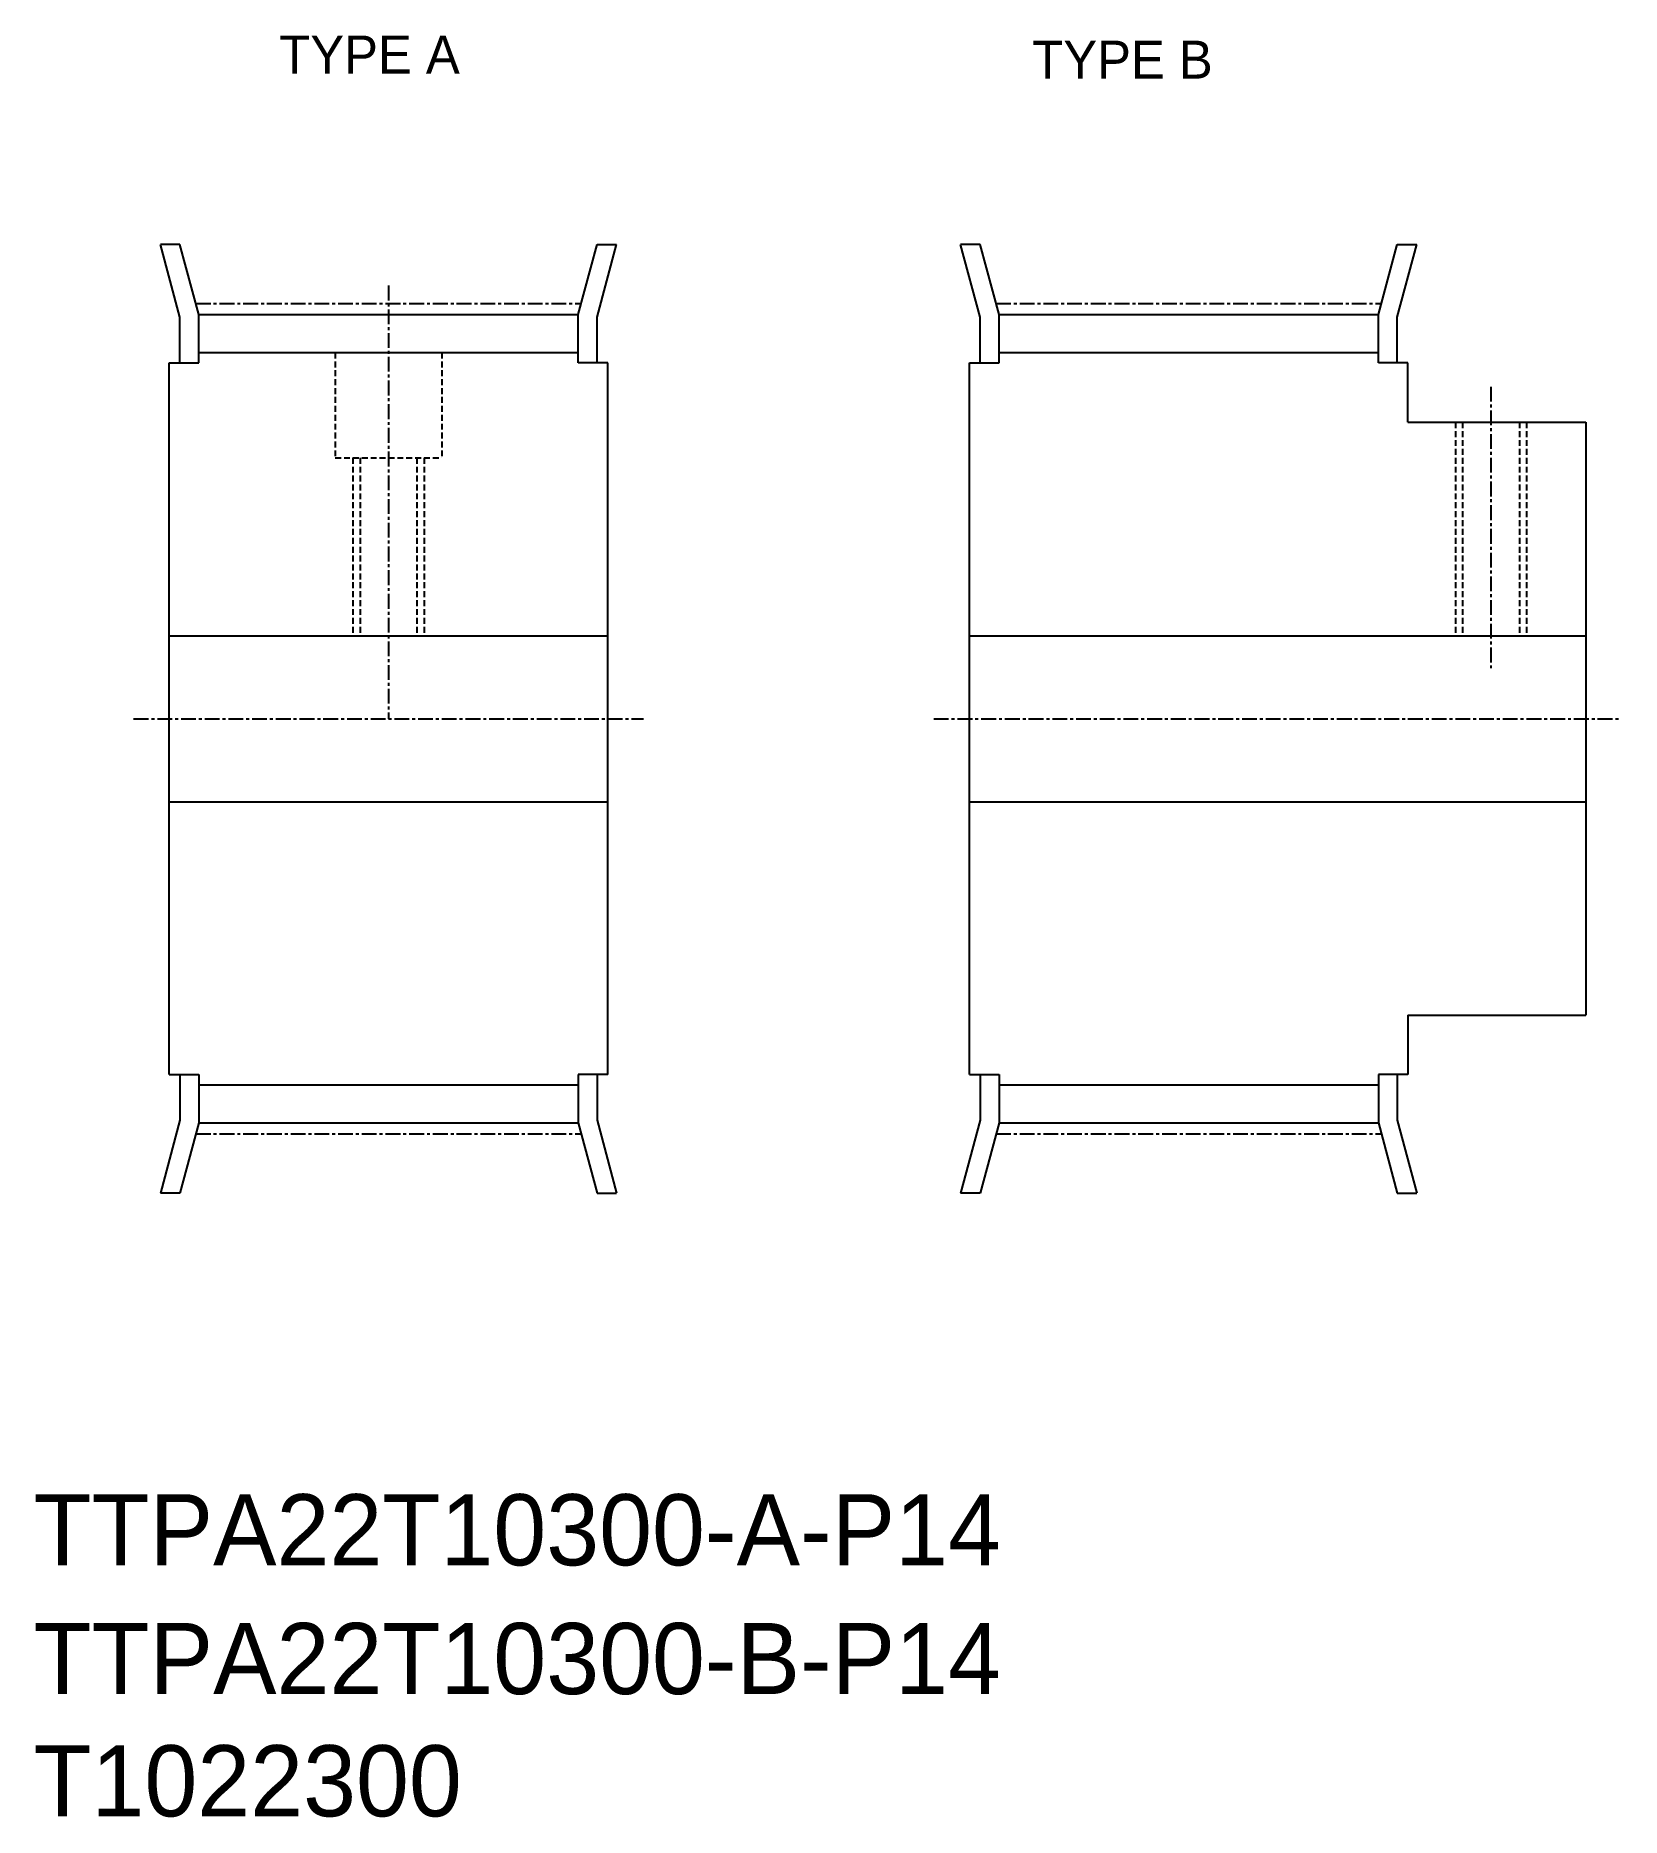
# Model space of a CAD drawing. Extents: x -286 to -152, y -61 to 89.
import ezdxf

# ---------------------------------------------------------------- set-up
doc = ezdxf.new("R2010")
doc.units = 0
doc.linetypes.add('CENTER', pattern=[2, 1.25, -0.25, 0.25, -0.25])
doc.linetypes.add('DASHED', pattern=[0.75, 0.5, -0.25])
doc.layers.get('0').update_dxf_attribs({"linetype": 'CONTINUOUS'})
doc.layers.add('CENTER', color=1, linetype='CENTER')

msp = doc.modelspace()

# ---------------------------------------------------------------- linework, layer by layer
at = {"color": 7, "linetype": 'CONTINUOUS'}
for p, q in [((-273.64, 65.62), (-275.28, 71.76)), ((-273.63, 71.76), (-275.28, 71.76)), ((-272.04, 65.84), (-273.63, 71.76)), ((-240.04, 65.84), (-238.45, 71.76)), ((-238.45, 71.76), (-236.8, 71.76)), ((-238.44, 65.62), (-236.8, 71.76)), ((-206.14, 65.62), (-207.78, 71.76)), ((-206.13, 71.76), (-207.78, 71.76)), ((-204.54, 65.84), (-206.13, 71.76)), ((-172.54, 65.84), (-170.95, 71.76)), ((-170.95, 71.76), (-169.3, 71.76)), ((-170.94, 65.62), (-169.3, 71.76)), ((-273.64, 61.76), (-273.64, 65.62)), ((-272.04, 65.84), (-240.04, 65.84)), ((-272.04, 61.76), (-272.04, 65.84)), ((-240.04, 61.76), (-240.04, 65.84)), ((-238.44, 61.76), (-238.44, 65.62)), ((-206.14, 61.76), (-206.14, 65.62)), ((-204.54, 65.84), (-172.54, 65.84)), ((-204.54, 61.76), (-204.54, 65.84)), ((-172.54, 61.76), (-172.54, 65.84)), ((-170.94, 61.76), (-170.94, 65.62)), ((-274.54, 1.76), (-274.54, 61.76)), ((-274.54, 61.76), (-272.04, 61.76)), ((-272.04, 62.64), (-240.04, 62.64)), ((-237.54, 61.76), (-240.04, 61.76)), ((-237.54, 1.76), (-237.54, 61.76)), ((-207.04, 1.76), (-207.04, 61.76)), ((-207.04, 61.76), (-204.54, 61.76)), ((-204.54, 62.64), (-172.54, 62.64)), ((-170.04, 61.76), (-172.54, 61.76)), ((-170.04, 56.76), (-170.04, 61.76)), ((-170.04, 56.76), (-155.04, 56.76)), ((-155.04, 56.76), (-155.04, 6.76)), ((-274.54, 38.76), (-237.54, 38.76)), ((-207.04, 38.76), (-155.04, 38.76)), ((-274.54, 24.76), (-237.54, 24.76)), ((-207.04, 24.76), (-155.04, 24.76)), ((-170.04, 6.76), (-170.04, 1.76)), ((-170.04, 6.76), (-155.04, 6.76)), ((-274.54, 1.76), (-272.04, 1.76)), ((-273.64, 1.76), (-273.64, -2.1)), ((-272.04, 1.76), (-272.04, -2.31)), ((-240.04, 1.76), (-240.04, -2.31)), ((-237.54, 1.76), (-240.04, 1.76)), ((-238.44, 1.76), (-238.44, -2.1)), ((-207.04, 1.76), (-204.54, 1.76)), ((-206.14, 1.76), (-206.14, -2.1)), ((-204.54, 1.76), (-204.54, -2.31)), ((-172.54, 1.76), (-172.54, -2.31)), ((-170.04, 1.76), (-172.54, 1.76)), ((-170.94, 1.76), (-170.94, -2.1)), ((-272.04, 0.89), (-240.04, 0.89)), ((-204.54, 0.89), (-172.54, 0.89)), ((-273.64, -2.1), (-275.28, -8.24)), ((-272.04, -2.31), (-273.63, -8.24)), ((-272.04, -2.31), (-240.04, -2.31)), ((-240.04, -2.31), (-238.45, -8.24)), ((-238.44, -2.1), (-236.8, -8.24)), ((-206.14, -2.1), (-207.78, -8.24)), ((-204.54, -2.31), (-206.13, -8.24)), ((-204.54, -2.31), (-172.54, -2.31)), ((-172.54, -2.31), (-170.95, -8.24)), ((-170.94, -2.1), (-169.3, -8.24)), ((-273.63, -8.24), (-275.28, -8.24)), ((-238.45, -8.24), (-236.8, -8.24)), ((-206.13, -8.24), (-207.78, -8.24)), ((-170.95, -8.24), (-169.3, -8.24))]:
    msp.add_line(p, q, dxfattribs=at)
at = {"color": 3, "linetype": 'DASHED'}
for p, q in [((-260.54, 62.64), (-260.54, 53.76)), ((-251.54, 62.64), (-251.54, 53.76)), ((-166.04, 56.76), (-166.04, 38.76)), ((-165.44, 56.76), (-165.44, 38.76)), ((-160.64, 56.76), (-160.64, 38.76)), ((-160.04, 56.76), (-160.04, 38.76)), ((-260.54, 53.76), (-251.54, 53.76)), ((-259.04, 53.76), (-259.04, 38.76)), ((-258.44, 53.76), (-258.44, 38.76)), ((-253.64, 53.76), (-253.64, 38.76)), ((-253.04, 53.76), (-253.04, 38.76))]:
    msp.add_line(p, q, dxfattribs=at)
at = {"layer": 'CENTER', "color": 1, "linetype": 'CENTER'}
for p, q in [((-256.04, 68.28), (-256.04, 31.76)), ((-272.29, 66.78), (-239.79, 66.78)), ((-204.79, 66.78), (-172.29, 66.78)), ((-163.04, 59.76), (-163.04, 35.76)), ((-277.54, 31.76), (-234.54, 31.76)), ((-210.04, 31.76), (-152.04, 31.76)), ((-272.29, -3.25), (-239.79, -3.25)), ((-204.79, -3.25), (-172.29, -3.25))]:
    msp.add_line(p, q, dxfattribs=at)

# ---------------------------------------------------------------- texts
at = {"color": 7, "linetype": 'CONTINUOUS'}
for s, height, p in [('TYPE A', 3.2, (-265.25, 86.17)), ('TYPE B', 3.2, (-201.73, 85.74)), ('TTPA22T10300-A-P14', 6, (-285.99, -39.64)), ('TTPA22T10300-B-P14', 6, (-285.99, -50.5)), ('T1022300', 6, (-285.99, -60.81))]:
    msp.add_text(s, height=height, dxfattribs=at).set_placement(p)

doc.saveas('drawing.dxf')
